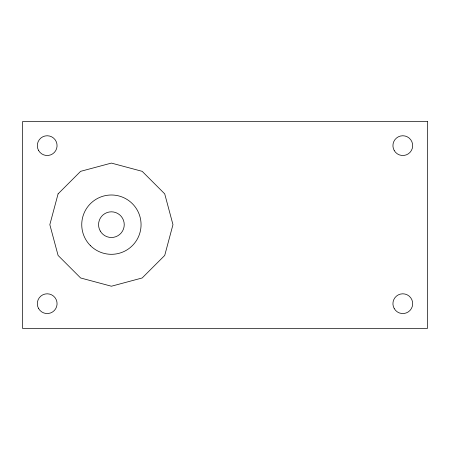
<?xml version="1.0" encoding="UTF-8"?>
<svg xmlns="http://www.w3.org/2000/svg" width="450" height="450" viewBox="0 0 450 450"><rect width="100%" height="100%" fill="white"/><g stroke="black" fill="none" stroke-linecap="round" stroke-linejoin="round"><path stroke-width="0.67" d="M58.084 193.871L49.837 224.657L58.084 255.437L80.617 277.971L111.403 286.222L142.183 277.971L164.722 255.437L172.969 224.657L164.717 193.871L142.183 171.338L111.403 163.091L80.617 171.338L58.084 193.871M427.5 121.624L22.5 121.624L22.5 328.376L427.5 328.376L427.5 121.624M394.251 308.621A9.877 9.877 0 0 0 411.362 308.621A9.877 9.877 0 0 0 402.806 293.799A9.877 9.877 0 0 0 394.251 308.621M38.638 308.621A9.877 9.877 0 0 0 55.749 308.621A9.877 9.877 0 0 0 47.194 293.799A9.877 9.877 0 0 0 38.638 308.621M38.638 150.57A9.877 9.877 0 0 0 55.749 150.57A9.877 9.877 0 0 0 47.194 135.754A9.877 9.877 0 0 0 38.638 150.57M394.251 150.57A9.877 9.877 0 0 0 411.362 150.57A9.877 9.877 0 0 0 402.806 135.754A9.877 9.877 0 0 0 394.251 150.57M90.433 245.627A29.655 29.655 0 0 0 140.051 232.329A29.655 29.655 0 0 0 103.725 196.009A29.655 29.655 0 0 0 90.433 245.627M100.282 231.075A12.842 12.842 0 0 0 122.524 231.075A12.842 12.842 0 0 0 111.403 211.815A12.842 12.842 0 0 0 100.282 231.075"/></g></svg>
